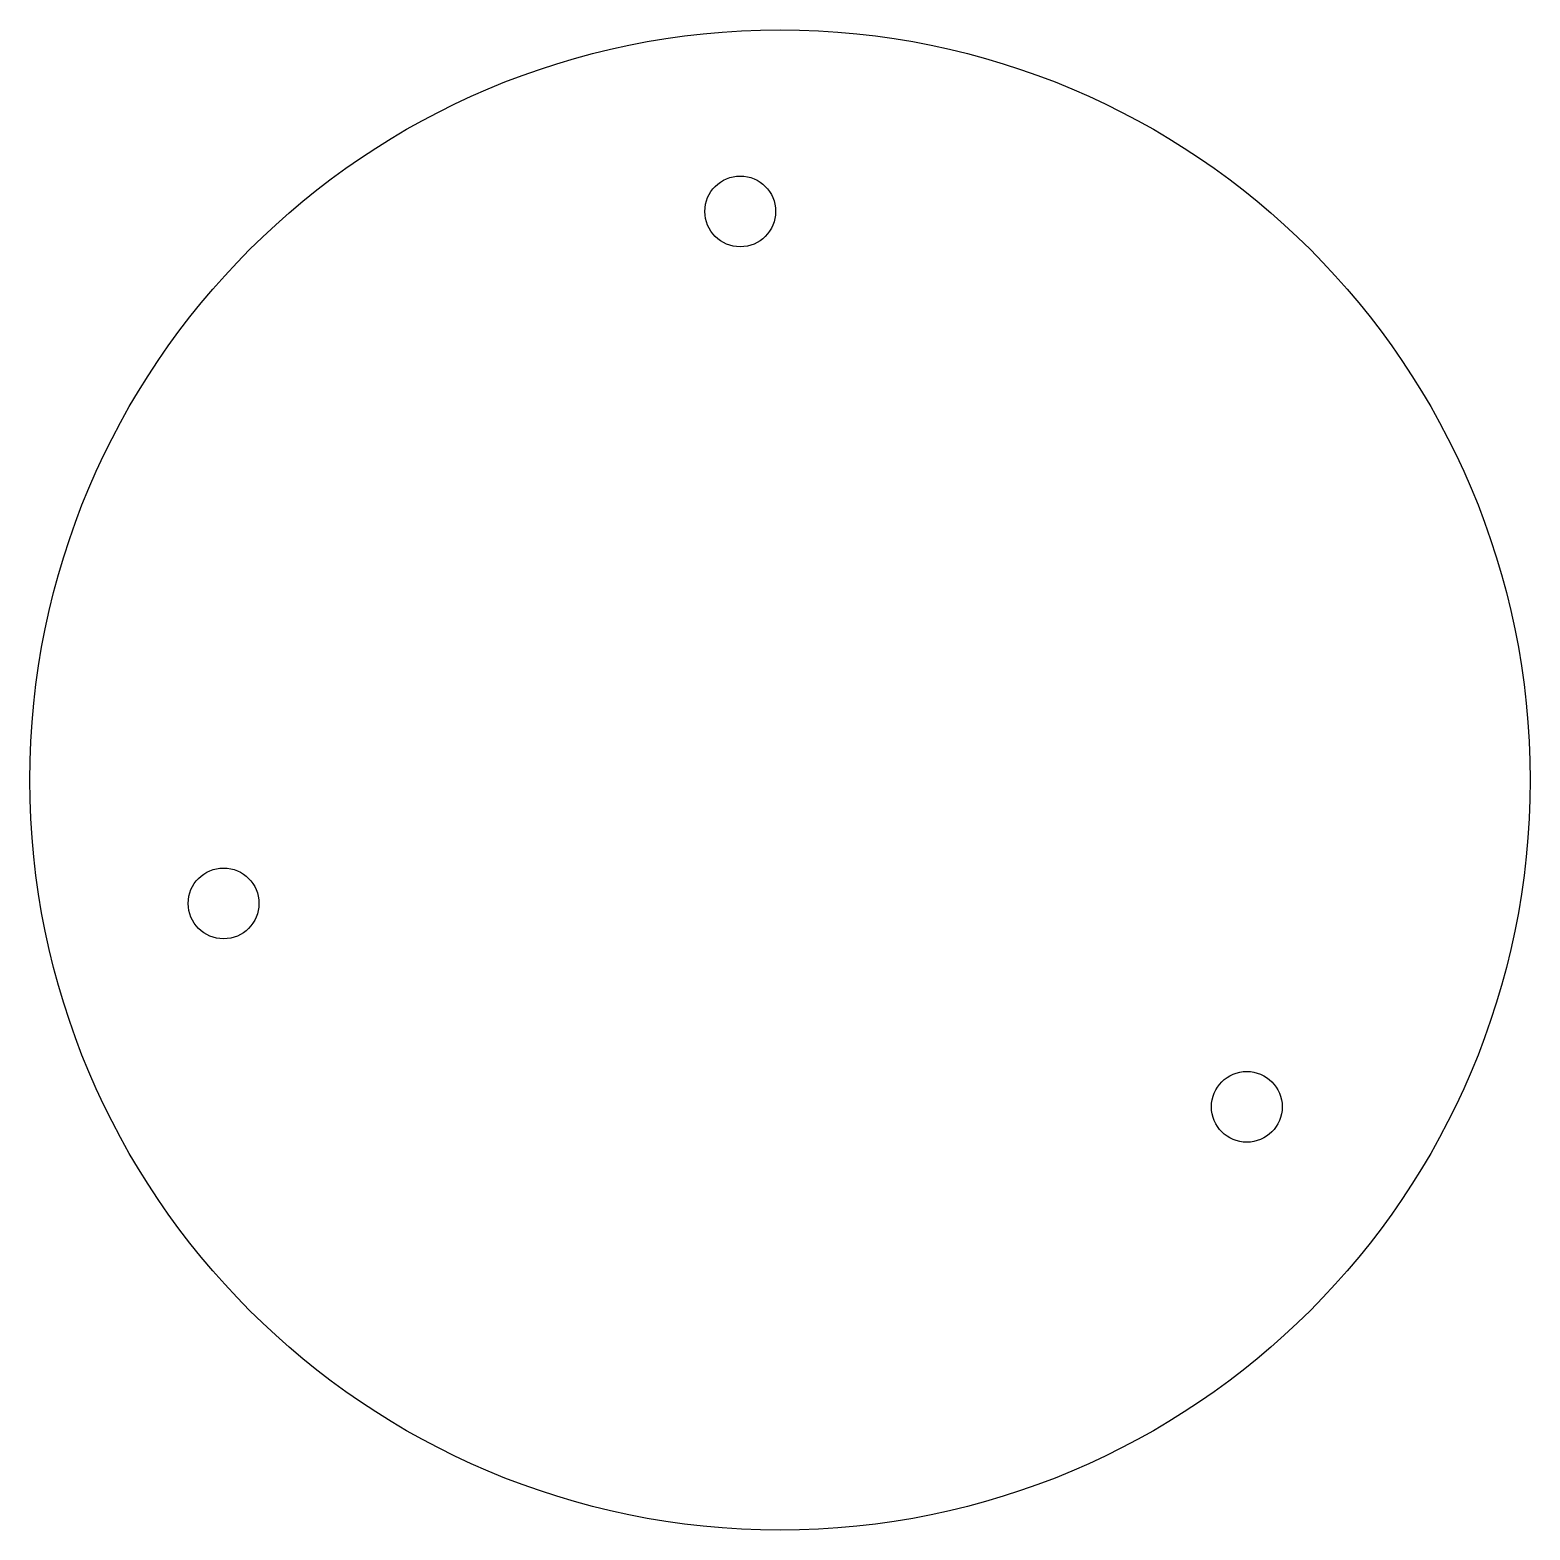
# Model space of a CAD drawing. Header units: millimetres. Extents: x -57 to 57, y -57 to 57.
import ezdxf

# ---------------------------------------------------------------- set-up
doc = ezdxf.new("R2010")
doc.units = ezdxf.units.MM

msp = doc.modelspace()

# ---------------------------------------------------------------- linework, layer by layer
at = {"color": 7, "linetype": 'Continuous', "lineweight": 25}
for centre, radius in [((0, 0), 56.59), ((-3, 42.9), 2.67), ((-41.98, -9.31), 2.67), ((35.22, -24.66), 2.67)]:
    msp.add_circle(centre, radius, dxfattribs=at)

doc.saveas('drawing.dxf')
